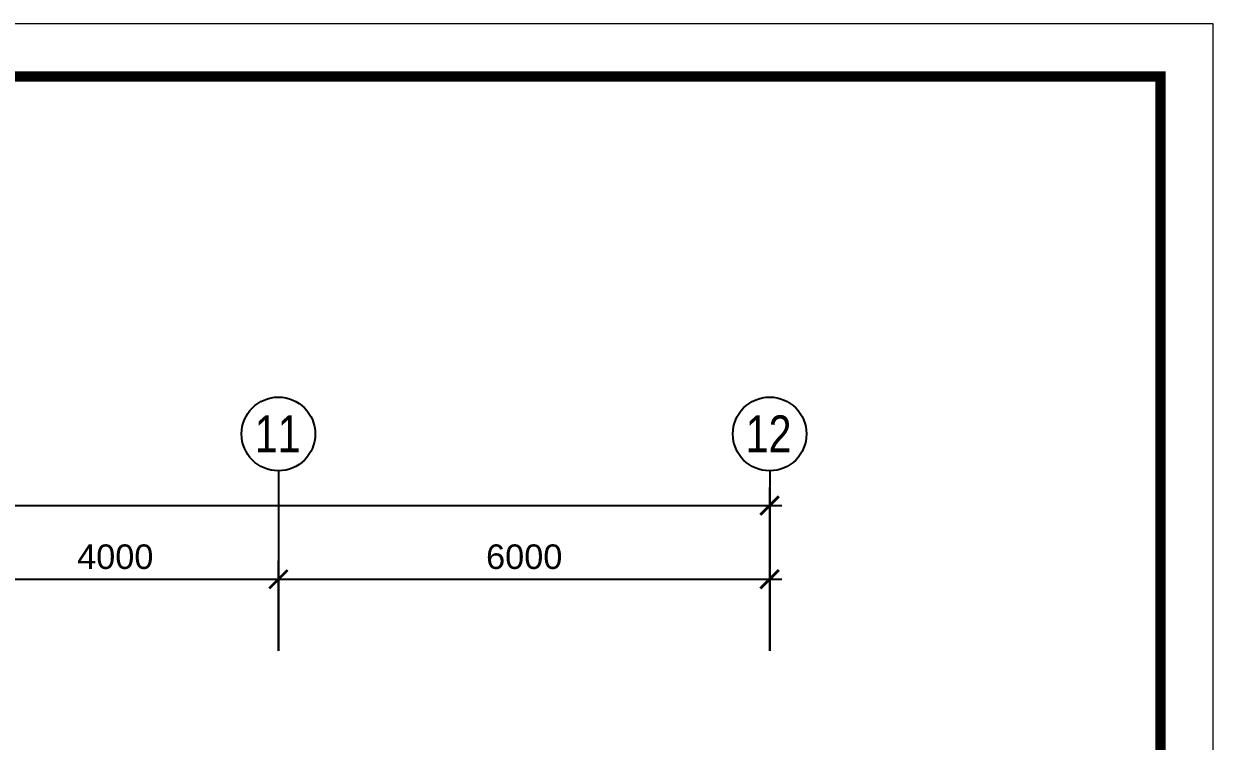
# Model space of a CAD drawing. Header units: millimetres. Extents: x 526420 to 928802, y 401925 to 509768.
# Drawn here: x 639237 to 653764, y 434019 to 442782 of the extents above; entities that cross this region are included whole.
import ezdxf

# ---------------------------------------------------------------- set-up
doc = ezdxf.new("R2010")
doc.units = ezdxf.units.MM
doc.header["$LTSCALE"] = 3000
doc.header["$MEASUREMENT"] = 0
doc.linetypes.add('CENTER', pattern=[2, 1.25, -0.25, 0.25, -0.25])
doc.layers.get('0').update_dxf_attribs({"linetype": 'CONTINUOUS'})
doc.layers.add('A', color=7, linetype='CONTINUOUS')
doc.layers.add('A-GRID', color=1, linetype='CONTINUOUS')
doc.styles.add('Arial', font='ARIAL.TTF')

msp = doc.modelspace()

# ---------------------------------------------------------------- linework, layer by layer
at = {"color": 0, "linetype": 'ByBlock', "const_width": 33.8}
for points in [[(648234, 436785), (648459, 437010)], [(642234, 435885), (642459, 436110)], [(642459, 436110), (642234, 435885)], [(648234, 435885), (648459, 436110)]]:
    msp.add_lwpolyline(points, dxfattribs=at)
at = {"layer": 'A', "linetype": 'ByBlock', "lineweight": 0}
for points in [[(653764, 442782), (598341, 442782), (598341, 403213), (653764, 403213)], [(598986, 403857), (653120, 403857), (653120, 442138), (598986, 442138)]]:
    msp.add_lwpolyline(points, close=True, dxfattribs=at)
at = {"layer": 'A', "linetype": 'ByBlock', "lineweight": 0, "const_width": 129}
msp.add_lwpolyline([(598986, 403857), (653120, 403857), (653120, 442138), (598986, 442138)], close=True, dxfattribs=at)
at = {"layer": 'A-GRID', "color": 0, "linetype": 'CENTER'}
for p, q in [((642347, 437322), (642347, 435122)), ((648347, 437322), (648347, 435122))]:
    msp.add_line(p, q, dxfattribs=at)
at = {"layer": 'A-GRID', "color": 0, "ltscale": 0.7}
for p, q in [((648347, 435122), (648347, 437122)), ((604197, 436897), (648497, 436897)), ((642347, 435122), (642347, 436222)), ((642347, 435122), (642347, 436222)), ((648347, 435122), (648347, 436222)), ((638197, 435997), (642497, 435997)), ((642197, 435997), (648497, 435997))]:
    msp.add_line(p, q, dxfattribs=at)
at = {"layer": 'A-GRID', "color": 0, "ltscale": 5}
for centre in [(642347, 437772), (648347, 437772)]:
    msp.add_circle(centre, 450, dxfattribs=at)

# ---------------------------------------------------------------- texts
at = {"layer": 'A-GRID', "color": 0, "style": 'Arial', "width": 0.8}
for s, p in [('12', (648054, 437549)), ('11', (642058, 437549))]:
    msp.add_text(s, height=450, dxfattribs=at).set_placement(p)
at = {"layer": 'A-GRID', "color": 0, "style": 'Arial'}
for s, p in [('4000', (639888, 436123)), ('6000', (644883, 436123))]:
    msp.add_text(s, height=300, dxfattribs=at).set_placement(p)

doc.saveas('drawing.dxf')
